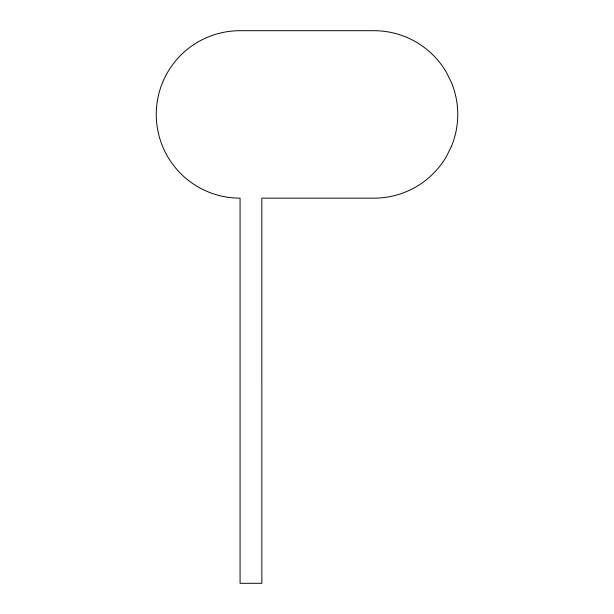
<?xml version="1.0" encoding="UTF-8"?>
<svg xmlns="http://www.w3.org/2000/svg" width="614" height="614" viewBox="0 0 614 614"><rect width="100%" height="100%" fill="white"/><g stroke="black" fill="none" stroke-linecap="round" stroke-linejoin="round"><path stroke-width="0.92" d="M451.382 146.47L446.531 156.286A83.727 83.727 0 0 1 374.026 198.153L261.833 198.153L261.84 583.3L240.074 583.3L240.074 198.153A83.727 83.727 0 0 1 156.248 114.48A83.727 83.727 0 0 1 239.974 30.7L374.026 30.7A83.727 83.727 0 0 1 446.531 72.559L451.374 82.383A83.727 83.727 0 0 1 451.382 146.47"/></g></svg>
